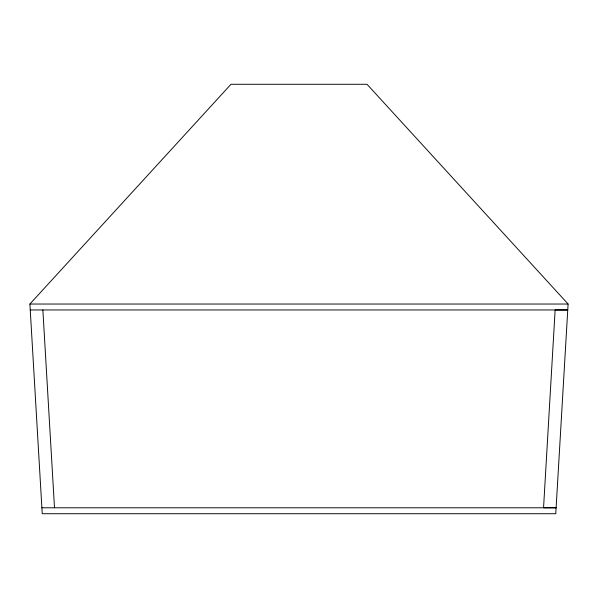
<?xml version="1.0" encoding="UTF-8"?>
<svg xmlns="http://www.w3.org/2000/svg" width="598" height="598" viewBox="0 0 598 598"><rect width="100%" height="100%" fill="white"/><g stroke="black" fill="none" stroke-linecap="round" stroke-linejoin="round"><path stroke-width="0.9" d="M568.1 304.031L555.766 513.719L42.234 513.719L29.9 304.031L230.985 84.281L367.015 84.281L568.1 304.031L29.9 304.031M30.251 309.966L567.749 309.966L555.138 309.973L543.552 507.792L556.162 507.784L41.882 507.784M42.862 309.966L54.5 507.784"/></g></svg>
